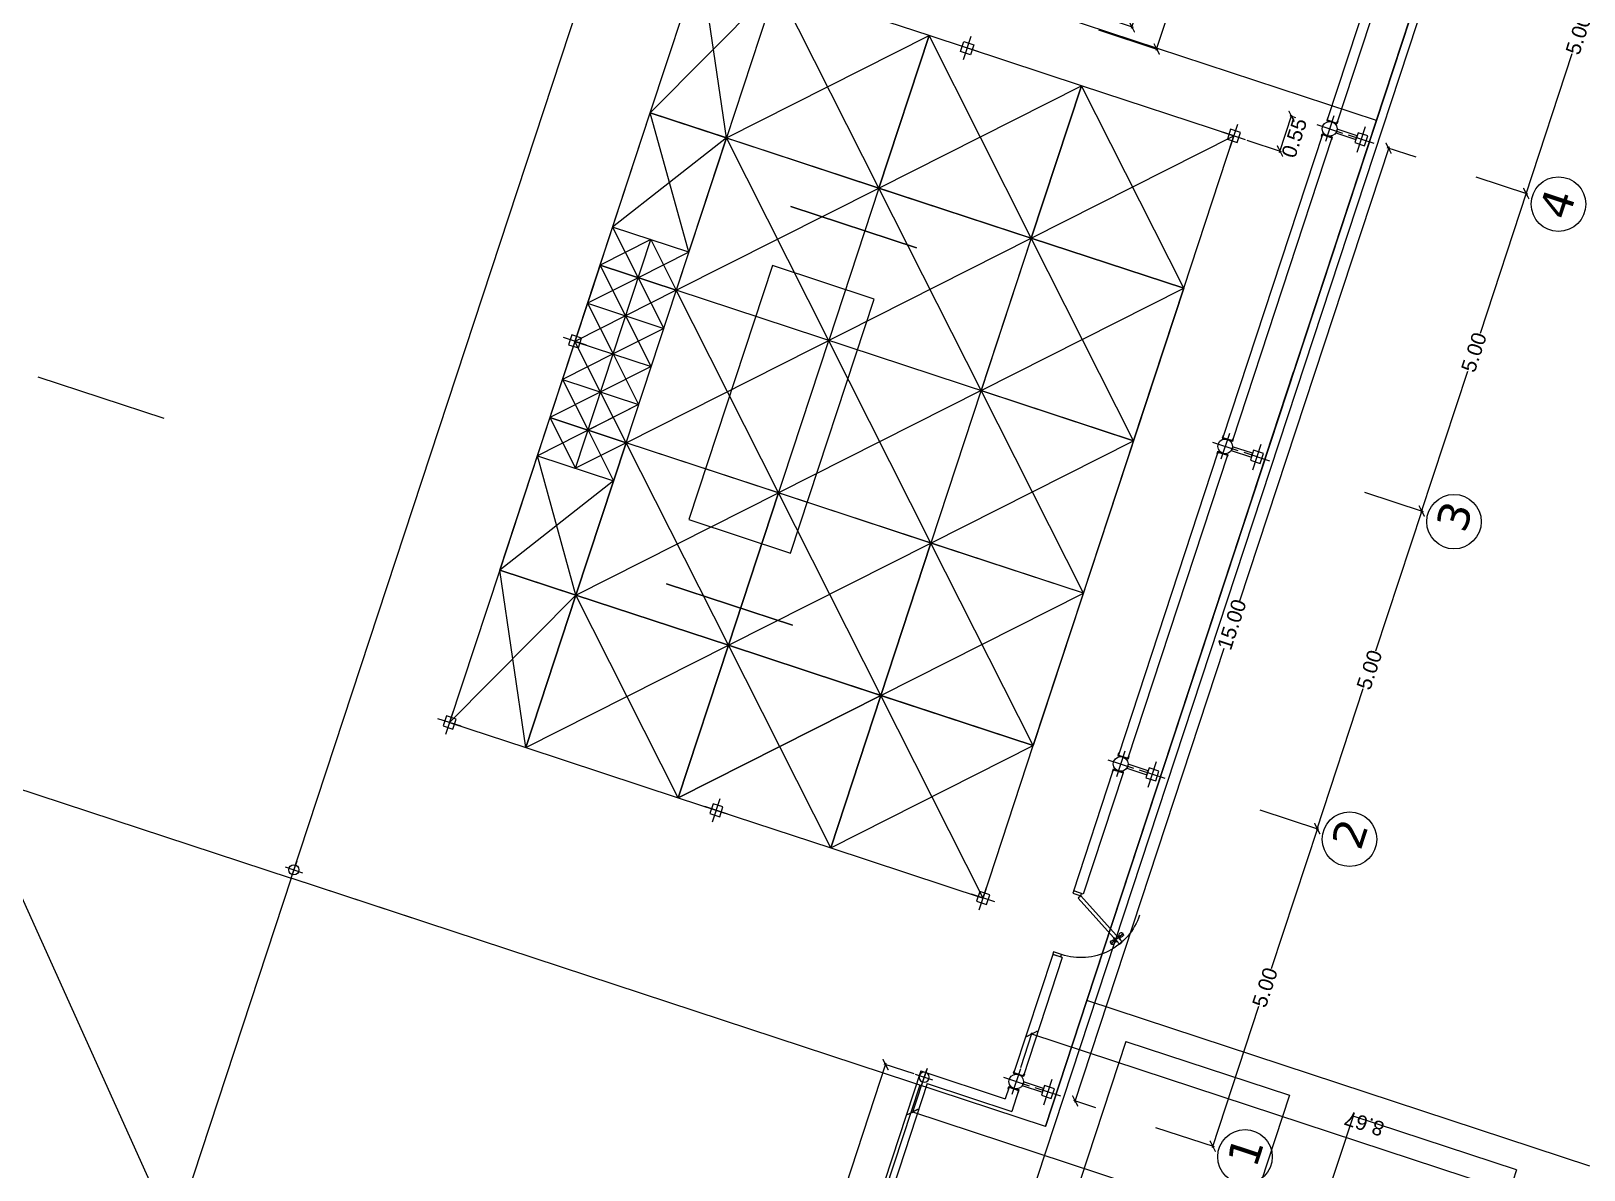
# Model space of a CAD drawing. Header units: metres. Extents: x 2 to 659295185, y -28 to 1124222152.
# Drawn here: x 654516.15 to 654539.37, y 1123394.4 to 1123411.43 of the extents above; entities that cross this region are included whole.
import ezdxf

# ---------------------------------------------------------------- set-up
doc = ezdxf.new("R2010")
doc.units = ezdxf.units.M
doc.header["$MEASUREMENT"] = 0
doc.linetypes.add('CENTER', pattern=[50.8, 31.75, -6.35, 6.35, -6.35])
doc.layers.get('0').update_dxf_attribs({"linetype": 'CONTINUOUS'})
for name, color, linetype in [('000PAREDES', 2, 'CONTINUOUS'), ('Acotado', 7, 'CONTINUOUS'), ('CURVAS', 2, 'CONTINUOUS'), ('Estructura', 1, 'CONTINUOUS'), ('PARED', 7, 'CONTINUOUS'), ('Textura', 8, 'CONTINUOUS'), ('TEXTURA PISO', 251, 'CONTINUOUS'), ('TUBO', 1, 'CONTINUOUS'), ('Vista 1', 4, 'CONTINUOUS'), ('vista4', 6, 'CONTINUOUS')]:
    doc.layers.add(name, color=color, linetype=linetype)
doc.layers.add('acera', color=32, linetype='CONTINUOUS', lineweight=20)
doc.layers.add('muebles', color=9, linetype='CONTINUOUS', lineweight=0)
doc.styles.add('FORMAT', font='swissl.ttf')
doc.styles.get("Standard").update_dxf_attribs({"font": 'tahoma.ttf'})
doc.dimstyles.new('1-100', dxfattribs={"dimtxt": 0.22, "dimasz": 0.13, "dimexe": 0.02, "dimexo": 0.02, "dimgap": 0.022, "dimtad": 0, "dimzin": 1, "dimdsep": 46, "dimtxsty": 'FORMAT', "dimblk": 'ARCHTICK', "dimcen": 0.02, "dimdle": 0.02, "dimazin": 0, "dimtfac": 1, "dimtofl": 0, "dimtmove": 2, "dimatfit": 3, "dimldrblk": 'ARCHTICK', "dimfxl": 1, "dimtolj": 1, "dimtzin": 1, "dimarcsym": 0})

# ---------------------------------------------------------------- blocks, each defined once
blk = doc.blocks.new('_ArchTick')
at = {"color": 0, "linetype": 'ByBlock', "const_width": 0.15}
blk.add_lwpolyline([(-0.5, -0.5), (0.5, 0.5)], dxfattribs=at)
blk = doc.blocks.new('*D2271')
at = {"layer": 'Acotado', "color": 0, "lineweight": -2, "transparency": 16777216}
for p, q in [((667567.363, 1123478.25), (667567.363, 1123477.435)), ((667572.363, 1123478.25), (667572.363, 1123477.435)), ((667567.343, 1123477.455), (667569.567, 1123477.455)), ((667572.383, 1123477.455), (667570.158, 1123477.455))]:
    blk.add_line(p, q, dxfattribs=at)
at = {"layer": 'Acotado', "color": 0, "lineweight": -2, "transparency": 16777216, "xscale": 0.13, "yscale": 0.13, "zscale": 0.13, "rotation": 180}
blk.add_blockref('_ArchTick', (667567.363, 1123477.455), dxfattribs=at)
at = {"layer": 'Acotado', "color": 0, "lineweight": -2, "transparency": 16777216, "xscale": 0.13, "yscale": 0.13, "zscale": 0.13}
blk.add_blockref('_ArchTick', (667572.363, 1123477.455), dxfattribs=at)
at = {"layer": 'Acotado', "color": 0, "transparency": 16777216, "insert": (667569.863, 1123477.455), "char_height": 0.22, "attachment_point": 5, "style": 'FORMAT'}
blk.add_mtext('\\A1;5.00', dxfattribs=at)
blk = doc.blocks.new('eco 220x220')
at = {"color": 8}
for p, q in [((-0.202, 0), (0.202, 0)), ((0, 0.202), (0, -0.202))]:
    blk.add_line(p, q, dxfattribs=at)
blk.add_circle((0, 0), 0.11)
blk = doc.blocks.new('*D2279')
at = {"layer": 'Acotado', "color": 0, "lineweight": -2, "transparency": 16777216}
for p, q in [((667562.363, 1123478.358), (667562.363, 1123477.435)), ((667567.363, 1123478.25), (667567.363, 1123477.435)), ((667562.343, 1123477.455), (667564.567, 1123477.455)), ((667567.383, 1123477.455), (667565.158, 1123477.455))]:
    blk.add_line(p, q, dxfattribs=at)
at = {"layer": 'Acotado', "color": 0, "lineweight": -2, "transparency": 16777216, "xscale": 0.13, "yscale": 0.13, "zscale": 0.13, "rotation": 180}
blk.add_blockref('_ArchTick', (667562.363, 1123477.455), dxfattribs=at)
at = {"layer": 'Acotado', "color": 0, "lineweight": -2, "transparency": 16777216, "xscale": 0.13, "yscale": 0.13, "zscale": 0.13}
blk.add_blockref('_ArchTick', (667567.363, 1123477.455), dxfattribs=at)
at = {"layer": 'Acotado', "color": 0, "transparency": 16777216, "insert": (667564.863, 1123477.455), "char_height": 0.22, "attachment_point": 5, "style": 'FORMAT'}
blk.add_mtext('\\A1;5.00', dxfattribs=at)
blk = doc.blocks.new('*D2280')
at = {"layer": 'Acotado', "color": 0, "lineweight": -2, "transparency": 16777216}
for p, q in [((667557.363, 1123478.358), (667557.363, 1123477.435)), ((667562.363, 1123478.358), (667562.363, 1123477.435)), ((667557.343, 1123477.455), (667559.567, 1123477.455)), ((667562.383, 1123477.455), (667560.158, 1123477.455))]:
    blk.add_line(p, q, dxfattribs=at)
at = {"layer": 'Acotado', "color": 0, "lineweight": -2, "transparency": 16777216, "xscale": 0.13, "yscale": 0.13, "zscale": 0.13, "rotation": 180}
blk.add_blockref('_ArchTick', (667557.363, 1123477.455), dxfattribs=at)
at = {"layer": 'Acotado', "color": 0, "lineweight": -2, "transparency": 16777216, "xscale": 0.13, "yscale": 0.13, "zscale": 0.13}
blk.add_blockref('_ArchTick', (667562.363, 1123477.455), dxfattribs=at)
at = {"layer": 'Acotado', "color": 0, "transparency": 16777216, "insert": (667559.863, 1123477.455), "char_height": 0.22, "attachment_point": 5, "style": 'FORMAT'}
blk.add_mtext('\\A1;5.00', dxfattribs=at)
blk = doc.blocks.new('*D2281')
at = {"layer": 'Acotado', "color": 0, "lineweight": -2, "transparency": 16777216}
for p, q in [((667552.363, 1123478.358), (667552.363, 1123477.435)), ((667557.363, 1123478.358), (667557.363, 1123477.435)), ((667552.343, 1123477.455), (667554.567, 1123477.455)), ((667557.383, 1123477.455), (667555.158, 1123477.455))]:
    blk.add_line(p, q, dxfattribs=at)
at = {"layer": 'Acotado', "color": 0, "lineweight": -2, "transparency": 16777216, "xscale": 0.13, "yscale": 0.13, "zscale": 0.13, "rotation": 180}
blk.add_blockref('_ArchTick', (667552.363, 1123477.455), dxfattribs=at)
at = {"layer": 'Acotado', "color": 0, "lineweight": -2, "transparency": 16777216, "xscale": 0.13, "yscale": 0.13, "zscale": 0.13}
blk.add_blockref('_ArchTick', (667557.363, 1123477.455), dxfattribs=at)
at = {"layer": 'Acotado', "color": 0, "transparency": 16777216, "insert": (667554.863, 1123477.455), "char_height": 0.22, "attachment_point": 5, "style": 'FORMAT'}
blk.add_mtext('\\A1;5.00', dxfattribs=at)
blk = doc.blocks.new('Col 155x155')
at = {"color": 8}
for p, q in [((0.202, 0), (-0.202, 0)), ((0, -0.202), (0, 0.202))]:
    blk.add_line(p, q, dxfattribs=at)
blk.add_lwpolyline([(-0.078, -0.078), (0.077, -0.078), (0.077, 0.077), (-0.078, 0.077)], close=True)
blk = doc.blocks.new('*D2295')
at = {"layer": 'Acotado', "color": 0, "lineweight": -2, "transparency": 16777216}
for p, q in [((667552.343, 1123479.622), (667559.494, 1123479.622)), ((667552.363, 1123479.297), (667552.363, 1123479.642)), ((667567.383, 1123479.622), (667560.231, 1123479.622)), ((667567.363, 1123479.188), (667567.363, 1123479.642))]:
    blk.add_line(p, q, dxfattribs=at)
at = {"layer": 'Acotado', "color": 0, "lineweight": -2, "transparency": 16777216, "xscale": 0.13, "yscale": 0.13, "zscale": 0.13, "rotation": 180}
blk.add_blockref('_ArchTick', (667552.363, 1123479.622), dxfattribs=at)
at = {"layer": 'Acotado', "color": 0, "lineweight": -2, "transparency": 16777216, "xscale": 0.13, "yscale": 0.13, "zscale": 0.13}
blk.add_blockref('_ArchTick', (667567.363, 1123479.622), dxfattribs=at)
at = {"layer": 'Acotado', "color": 0, "transparency": 16777216, "insert": (667559.863, 1123479.622), "char_height": 0.22, "attachment_point": 5, "style": 'FORMAT'}
blk.add_mtext('\\A1;15.00', dxfattribs=at)
blk = doc.blocks.new('155x155')
at = {"color": 8}
for p, q in [((-0.183, 0), (0.183, 0)), ((0, 0.183), (0, -0.183))]:
    blk.add_line(p, q, dxfattribs=at)
blk.add_lwpolyline([(-0.078, -0.078), (0.077, -0.078), (0.077, 0.077), (-0.078, 0.077)], close=True)
blk = doc.blocks.new('*D2306')
at = {"layer": 'Acotado', "color": 0, "lineweight": -2, "transparency": 16777216}
for p, q in [((667566.815, 1123481.675), (667566.815, 1123481.131)), ((667566.795, 1123481.151), (667567.383, 1123481.151)), ((667567.363, 1123481.082), (667567.363, 1123481.171))]:
    blk.add_line(p, q, dxfattribs=at)
at = {"layer": 'Acotado', "color": 0, "lineweight": -2, "transparency": 16777216, "xscale": 0.13, "yscale": 0.13, "zscale": 0.13, "rotation": 180}
blk.add_blockref('_ArchTick', (667566.815, 1123481.151), dxfattribs=at)
at = {"layer": 'Acotado', "color": 0, "lineweight": -2, "transparency": 16777216, "xscale": 0.13, "yscale": 0.13, "zscale": 0.13}
blk.add_blockref('_ArchTick', (667567.363, 1123481.151), dxfattribs=at)
at = {"layer": 'Acotado', "color": 0, "transparency": 16777216, "insert": (667567.069, 1123481.01), "char_height": 0.22, "attachment_point": 5, "style": 'FORMAT'}
blk.add_mtext('\\A1;0.55', dxfattribs=at)
blk = doc.blocks.new('detalle metalico')
at = {"layer": 'Estructura'}
for points in [[(665221.743, 1123542.564), (665221.743, 1123542.598), (665221.709, 1123542.598), (665221.709, 1123542.604), (665221.749, 1123542.604), (665221.749, 1123542.564), (665221.743, 1123542.564)], [(665221.743, 1123542.482), (665221.743, 1123542.448), (665221.709, 1123542.448), (665221.709, 1123542.442), (665221.749, 1123542.442), (665221.749, 1123542.482), (665221.743, 1123542.482)]]:
    blk.add_lwpolyline(points, dxfattribs=at)
blk.add_lwpolyline([(665221.743, 1123542.448), (665221.737, 1123542.448), (665221.737, 1123542.598), (665221.743, 1123542.598)], close=True, dxfattribs=at)
blk = doc.blocks.new('A$C3CBB7903')
for p, q in [((-3.695, 14.119), (-1.205, 14.776)), ((-1.205, 14.776), (1.853, 3.171)), ((-3.695, 14.119), (-0.638, 2.515)), ((-0.638, 2.515), (1.853, 3.171)), ((1.355, 2.118), (1.355, 3.04)), ((1.739, 2.283), (1.739, 3.142)), ((1.154, 2.319), (1.154, 2.988)), ((-0.141, 2.118), (-0.141, 2.646)), ((0.06, 2.319), (0.06, 2.699)), ((0.06, 2.648), (0.297, 2.648)), ((0.44, 2.556), (0.06, 2.556)), ((0.243, 2.556), (0.44, 2.556)), ((0.297, 2.648), (0.261, 2.648)), ((0.775, 2.556), (1.154, 2.556)), ((0.972, 2.556), (0.775, 2.556)), ((0.918, 2.648), (0.953, 2.648)), ((1.154, 2.648), (0.918, 2.648)), ((-0.524, 2.283), (-0.524, 2.545)), ((-0.655, 2.146), (-0.591, 2.21)), ((-0.655, 0.812), (-0.655, 2.146)), ((-0.591, 0.749), (-0.591, 2.21)), ((-0.591, 2.21), (-0.527, 2.21)), ((-0.527, 2.21), (-0.143, 2.21)), ((-0.141, 2.283), (-0.524, 2.283)), ((0.607, 2.118), (-0.524, 2.118)), ((-0.524, 0.656), (-0.524, 2.118)), ((0.607, 2.319), (0.06, 2.319)), ((0.607, 2.319), (1.154, 2.319)), ((0.607, 2.118), (1.739, 2.118)), ((1.355, 2.283), (1.739, 2.283)), ((1.741, 2.21), (1.358, 2.21)), ((1.739, 0.656), (1.739, 2.118)), ((1.806, 2.21), (1.741, 2.21)), ((1.869, 2.146), (1.806, 2.21)), ((1.806, 0.749), (1.806, 2.21)), ((1.869, 0.812), (1.869, 2.146)), ((-0.477, 1.866), (-0.461, 1.882)), ((-0.477, 1.439), (-0.477, 1.866)), ((-0.461, 1.882), (-0.406, 1.882)), ((-0.406, 1.882), (-0.39, 1.866)), ((-0.39, 1.866), (-0.39, 1.439)), ((-0.36, 2.027), (0.607, 2.027)), ((-0.36, 0.447), (-0.36, 2.027)), ((1.575, 2.027), (0.607, 2.027)), ((1.575, 0.447), (1.575, 2.027)), ((1.621, 1.882), (1.605, 1.866)), ((1.605, 1.866), (1.605, 1.439)), ((1.676, 1.882), (1.621, 1.882)), ((1.691, 1.866), (1.676, 1.882)), ((1.691, 1.439), (1.691, 1.866)), ((-0.461, 1.423), (-0.477, 1.439)), ((-0.406, 1.423), (-0.461, 1.423)), ((-0.39, 1.439), (-0.406, 1.423)), ((-0.031, 1.516), (0.607, 1.516)), ((-0.031, 1.436), (0.607, 1.436)), ((1.246, 1.516), (0.607, 1.516)), ((1.246, 1.436), (0.607, 1.436)), ((1.605, 1.439), (1.621, 1.423)), ((1.621, 1.423), (1.676, 1.423)), ((1.676, 1.423), (1.691, 1.439)), ((-0.36, 1.233), (-0.524, 1.233)), ((-0.465, 1.198), (-0.481, 1.182)), ((-0.481, 0.675), (-0.481, 1.182)), ((-0.465, 1.198), (-0.406, 1.198)), ((-0.39, 1.182), (-0.406, 1.198)), ((-0.39, 1.182), (-0.39, 0.761)), ((-0.031, 1.357), (0.607, 1.357)), ((-0.031, 1.278), (0.607, 1.278)), ((-0.031, 1.199), (0.607, 1.199)), ((1.246, 1.357), (0.607, 1.357)), ((1.246, 1.278), (0.607, 1.278)), ((1.246, 1.199), (0.607, 1.199)), ((1.575, 1.233), (1.739, 1.233)), ((1.605, 1.182), (1.621, 1.198)), ((1.605, 1.182), (1.605, 0.761)), ((1.68, 1.198), (1.621, 1.198)), ((1.68, 1.198), (1.696, 1.182)), ((1.696, 0.675), (1.696, 1.182)), ((-0.031, 1.12), (0.607, 1.12)), ((-0.031, 1.04), (0.607, 1.04)), ((-0.031, 0.961), (0.607, 0.961)), ((1.246, 1.12), (0.607, 1.12)), ((1.246, 1.04), (0.607, 1.04)), ((1.246, 0.961), (0.607, 0.961)), ((-0.655, 0.812), (-0.591, 0.749)), ((-0.527, 0.749), (-0.591, 0.749)), ((-0.577, 0.709), (-0.524, 0.709)), ((-0.577, 0.555), (-0.577, 0.709)), ((-0.498, 0.64), (-0.468, 0.701)), ((-0.468, 0.701), (-0.382, 0.767)), ((-0.464, 0.692), (-0.38, 0.751)), ((-0.39, 0.744), (-0.39, 0.643)), ((-0.379, 0.752), (-0.381, 0.767)), ((-0.031, 0.882), (0.607, 0.882)), ((-0.031, 0.803), (0.607, 0.803)), ((-0.031, 0.724), (0.607, 0.724)), ((1.246, 0.882), (0.607, 0.882)), ((1.246, 0.803), (0.607, 0.803)), ((1.246, 0.724), (0.607, 0.724)), ((1.594, 0.752), (1.596, 0.767)), ((1.679, 0.692), (1.595, 0.751)), ((1.683, 0.701), (1.597, 0.767)), ((1.605, 0.744), (1.605, 0.643)), ((1.712, 0.64), (1.683, 0.701)), ((1.792, 0.709), (1.739, 0.709)), ((1.741, 0.749), (1.806, 0.749)), ((1.792, 0.555), (1.792, 0.709)), ((1.869, 0.812), (1.806, 0.749)), ((-0.53, 0.64), (-0.593, 0.526)), ((-0.577, 0.456), (-0.577, 0.492)), ((-0.57, 0.521), (-0.561, 0.542)), ((-0.57, 0.52), (-0.564, 0.457)), ((-0.553, 0.536), (-0.561, 0.544)), ((-0.561, 0.518), (-0.553, 0.536)), ((-0.556, 0.5), (-0.561, 0.518)), ((-0.557, 0.463), (-0.557, 0.5)), ((-0.532, 0.496), (-0.459, 0.629)), ((-0.524, 0.427), (-0.524, 0.509)), ((-0.497, 0.64), (-0.491, 0.634)), ((-0.491, 0.633), (-0.464, 0.692)), ((-0.49, 0.447), (-0.39, 0.648)), ((-0.481, 0.525), (-0.481, 0.589)), ((-0.481, 0.525), (-0.467, 0.517)), ((-0.451, 0.525), (-0.467, 0.517)), ((-0.384, 0.547), (-0.39, 0.648)), ((-0.36, 0.53), (0.607, 0.53)), ((1.575, 0.53), (0.607, 0.53)), ((1.599, 0.547), (1.605, 0.648)), ((1.705, 0.447), (1.605, 0.648)), ((1.666, 0.525), (1.682, 0.517)), ((1.746, 0.496), (1.674, 0.629)), ((1.706, 0.633), (1.679, 0.692)), ((1.696, 0.525), (1.682, 0.517)), ((1.696, 0.525), (1.696, 0.589)), ((1.712, 0.64), (1.705, 0.634)), ((1.739, 0.427), (1.739, 0.509)), ((1.745, 0.64), (1.808, 0.526)), ((1.768, 0.536), (1.775, 0.544)), ((1.775, 0.518), (1.768, 0.536)), ((1.771, 0.5), (1.775, 0.518)), ((1.771, 0.463), (1.771, 0.5)), ((1.785, 0.521), (1.775, 0.542)), ((1.785, 0.52), (1.778, 0.457)), ((1.792, 0.456), (1.792, 0.492)), ((-0.671, 0.338), (-0.607, 0.402)), ((-0.671, 0.338), (-0.671, 0.063)), ((-0.524, 0.402), (-0.607, 0.402)), ((-0.563, 0.456), (-0.577, 0.456)), ((-0.564, 0.457), (-0.507, 0.4)), ((-0.507, 0.407), (-0.557, 0.463)), ((-0.524, 0.456), (-0.55, 0.456)), ((-0.524, 0.173), (-0.524, 0.418)), ((-0.506, 0.4), (-0.506, 0.407)), ((0.607, 0.329), (-0.241, 0.329)), ((0.607, 0.329), (1.456, 0.329)), ((1.721, 0.4), (1.721, 0.407)), ((1.722, 0.407), (1.771, 0.463)), ((1.778, 0.457), (1.722, 0.4)), ((1.739, 0.456), (1.764, 0.456)), ((1.739, 0.173), (1.739, 0.418)), ((1.739, 0.402), (1.822, 0.402)), ((1.777, 0.456), (1.792, 0.456)), ((1.885, 0.338), (1.822, 0.402)), ((1.885, 0.338), (1.885, 0.063)), ((-0.607, 0), (-0.671, 0.063)), ((0.607, 0), (-0.607, 0)), ((-0.461, 0.11), (-0.524, 0.173)), ((0.607, 0.11), (-0.461, 0.11)), ((0.607, 0.199), (-0.241, 0.199)), ((-0.188, 0.199), (-0.188, 0.144)), ((-0.188, 0.144), (0.075, 0.144)), ((-0.161, 0.144), (-0.151, 0.134)), ((-0.151, 0.134), (0.047, 0.134)), ((0.047, 0.134), (0.057, 0.144)), ((0.075, 0.144), (0.075, 0.199)), ((0.607, 0.199), (1.456, 0.199)), ((0.607, 0.11), (1.676, 0.11)), ((0.607, 0), (1.822, 0)), ((1.139, 0.144), (1.139, 0.199)), ((1.402, 0.144), (1.139, 0.144)), ((1.168, 0.134), (1.157, 0.144)), ((1.365, 0.134), (1.168, 0.134)), ((1.376, 0.144), (1.365, 0.134)), ((1.402, 0.199), (1.402, 0.144)), ((1.676, 0.11), (1.739, 0.173)), ((1.822, 0), (1.885, 0.063))]:
    blk.add_line(p, q)
for centre, radius, start, end in [((0.59, 3.003), 0.484, 272.0943, 355.5579), ((0.625, 3.003), 0.484, 212.839, 267.9057), ((-0.594, 1.799), 0.327, 44.2287, 77.695), ((1.809, 1.799), 0.327, 102.305, 135.7713), ((-0.557, 0.522), 0.0365, 173.8171, 254.0025), ((-0.557, 0.522), 0.0365, 270.0651, 313.8576), ((-0.494, 0.636), 0.0361, 68.4256, 175.0388), ((-0.494, 0.636), 0.0361, 313.745, 58.3959), ((-0.265, 0.547), 0.119, 180, 217.2027), ((1.48, 0.547), 0.119, 322.7973, 0), ((1.709, 0.636), 0.0361, 121.6041, 226.255), ((1.709, 0.636), 0.0361, 4.9612, 111.5744), ((1.771, 0.522), 0.0365, 226.1424, 269.9349), ((1.771, 0.522), 0.0365, 285.9975, 6.1829), ((-0.241, 0.447), 0.249, 180, 270), ((-0.241, 0.447), 0.119, 180, 270), ((1.456, 0.447), 0.249, 270, 0), ((1.456, 0.447), 0.119, 270, 0)]:
    blk.add_arc(centre, radius, start, end)
blk = doc.blocks.new('*D2312')
at = {"layer": 'Acotado', "color": 0, "lineweight": -2, "transparency": 16777216}
for p, q in [((667552.585, 1123480.55), (667553.133, 1123480.55)), ((667553.113, 1123480.57), (667553.113, 1123471.858)), ((667552.215, 1123471.878), (667553.133, 1123471.878))]:
    blk.add_line(p, q, dxfattribs=at)
at = {"layer": 'Acotado', "color": 0, "lineweight": -2, "transparency": 16777216, "xscale": 0.13, "yscale": 0.13, "zscale": 0.13}
for p, rotation in [((667553.113, 1123480.55), 90), ((667553.113, 1123471.878), 270)]:
    blk.add_blockref('_ArchTick', p, dxfattribs=dict(at, rotation=rotation))
at = {"layer": 'Acotado', "color": 0, "transparency": 16777216, "insert": (667553.394, 1123475.407), "char_height": 0.22, "attachment_point": 5, "rotation": 90, "style": 'FORMAT'}
blk.add_mtext('\\A1;8.67', dxfattribs=at)
blk = doc.blocks.new('*D2313')
at = {"layer": 'Acotado', "color": 0, "lineweight": -2, "transparency": 16777216}
for p, q in [((667552.111, 1123481.878), (667551.427, 1123481.878)), ((667551.447, 1123481.898), (667551.447, 1123477.246)), ((667551.447, 1123471.858), (667551.447, 1123476.509)), ((667552.111, 1123471.878), (667551.427, 1123471.878))]:
    blk.add_line(p, q, dxfattribs=at)
at = {"layer": 'Acotado', "color": 0, "lineweight": -2, "transparency": 16777216, "xscale": 0.13, "yscale": 0.13, "zscale": 0.13}
for p, rotation in [((667551.447, 1123481.878), 90), ((667551.447, 1123471.878), 270)]:
    blk.add_blockref('_ArchTick', p, dxfattribs=dict(at, rotation=rotation))
at = {"layer": 'Acotado', "color": 0, "transparency": 16777216, "insert": (667551.447, 1123476.878), "char_height": 0.22, "attachment_point": 5, "rotation": 90, "style": 'FORMAT'}
blk.add_mtext('\\A1;10.00', dxfattribs=at)
blk = doc.blocks.new('*D2314')
at = {"layer": 'Acotado', "color": 0, "lineweight": -2, "transparency": 16777216}
for p, q in [((667567.688, 1123484.298), (667567.688, 1123483.36)), ((667569.688, 1123484.298), (667569.688, 1123483.36)), ((667567.668, 1123483.38), (667568.392, 1123483.38)), ((667569.708, 1123483.38), (667568.984, 1123483.38))]:
    blk.add_line(p, q, dxfattribs=at)
at = {"layer": 'Acotado', "color": 0, "lineweight": -2, "transparency": 16777216, "xscale": 0.13, "yscale": 0.13, "zscale": 0.13, "rotation": 180}
blk.add_blockref('_ArchTick', (667567.688, 1123483.38), dxfattribs=at)
at = {"layer": 'Acotado', "color": 0, "lineweight": -2, "transparency": 16777216, "xscale": 0.13, "yscale": 0.13, "zscale": 0.13}
blk.add_blockref('_ArchTick', (667569.688, 1123483.38), dxfattribs=at)
at = {"layer": 'Acotado', "color": 0, "transparency": 16777216, "insert": (667568.688, 1123483.38), "char_height": 0.22, "attachment_point": 5, "style": 'FORMAT'}
blk.add_mtext('\\A1;2.00', dxfattribs=at)
blk = doc.blocks.new('*D2315')
at = {"layer": 'Acotado', "color": 0, "lineweight": -2, "transparency": 16777216}
for p, q in [((667567.888, 1123484.498), (667567.888, 1123483.817)), ((667569.488, 1123484.498), (667569.488, 1123483.817)), ((667567.868, 1123483.837), (667568.401, 1123483.837)), ((667569.508, 1123483.837), (667568.975, 1123483.837))]:
    blk.add_line(p, q, dxfattribs=at)
at = {"layer": 'Acotado', "color": 0, "lineweight": -2, "transparency": 16777216, "xscale": 0.13, "yscale": 0.13, "zscale": 0.13, "rotation": 180}
blk.add_blockref('_ArchTick', (667567.888, 1123483.837), dxfattribs=at)
at = {"layer": 'Acotado', "color": 0, "lineweight": -2, "transparency": 16777216, "xscale": 0.13, "yscale": 0.13, "zscale": 0.13}
blk.add_blockref('_ArchTick', (667569.488, 1123483.837), dxfattribs=at)
at = {"layer": 'Acotado', "color": 0, "transparency": 16777216, "insert": (667568.688, 1123483.837), "char_height": 0.22, "attachment_point": 5, "style": 'FORMAT'}
blk.add_mtext('\\A1;1.60', dxfattribs=at)
blk = doc.blocks.new('*D2318')
at = {"layer": 'Acotado', "color": 0, "lineweight": -2, "transparency": 16777216}
for p, q in [((667531.973, 1123482.485), (667541.615, 1123482.485)), ((667531.993, 1123482.036), (667531.993, 1123482.505)), ((667552.013, 1123482.485), (667542.371, 1123482.485)), ((667551.993, 1123482.036), (667551.993, 1123482.505))]:
    blk.add_line(p, q, dxfattribs=at)
at = {"layer": 'Acotado', "color": 0, "lineweight": -2, "transparency": 16777216, "xscale": 0.13, "yscale": 0.13, "zscale": 0.13, "rotation": 180}
blk.add_blockref('_ArchTick', (667531.993, 1123482.485), dxfattribs=at)
at = {"layer": 'Acotado', "color": 0, "lineweight": -2, "transparency": 16777216, "xscale": 0.13, "yscale": 0.13, "zscale": 0.13}
blk.add_blockref('_ArchTick', (667551.993, 1123482.485), dxfattribs=at)
at = {"layer": 'Acotado', "color": 0, "transparency": 16777216, "insert": (667541.993, 1123482.485), "char_height": 0.22, "attachment_point": 5, "style": 'FORMAT'}
blk.add_mtext('\\A1;20.00', dxfattribs=at)
blk = doc.blocks.new('p-80')
at = {"color": 8, "linetype": 'CENTER', "ltscale": 0.0005}
for p, q in [((-0.382, 0.671), (-0.498, 0.604)), ((-0.38, 0.672), (-0.264, 0.739))]:
    blk.add_line(p, q, dxfattribs=at)
at = {"color": 8}
for p, q in [((-0.457, 0.627), (-0.465, 0.637)), ((-0.464, 0.627), (-0.46, 0.631)), ((-0.464, 0.627), (-0.46, 0.621)), ((-0.463, 0.649), (-0.453, 0.658)), ((-0.46, 0.621), (-0.455, 0.622)), ((-0.453, 0.616), (-0.457, 0.627)), ((-0.449, 0.66), (-0.437, 0.664)), ((-0.441, 0.611), (-0.429, 0.615)), ((-0.415, 0.666), (-0.426, 0.66)), ((-0.414, 0.638), (-0.426, 0.659)), ((-0.425, 0.617), (-0.415, 0.626)), ((-0.415, 0.692), (-0.421, 0.688)), ((-0.421, 0.688), (-0.415, 0.666)), ((-0.38, 0.631), (-0.415, 0.692)), ((-0.402, 0.644), (-0.415, 0.666)), ((-0.402, 0.644), (-0.413, 0.638)), ((-0.386, 0.628), (-0.402, 0.644)), ((-0.38, 0.631), (-0.386, 0.628)), ((-0.381, 0.712), (-0.376, 0.715)), ((-0.346, 0.651), (-0.381, 0.712)), ((-0.376, 0.715), (-0.359, 0.698)), ((-0.359, 0.698), (-0.348, 0.705)), ((-0.347, 0.676), (-0.359, 0.698)), ((-0.336, 0.683), (-0.348, 0.704)), ((-0.347, 0.676), (-0.335, 0.683)), ((-0.341, 0.654), (-0.347, 0.676)), ((-0.336, 0.725), (-0.346, 0.716)), ((-0.346, 0.651), (-0.341, 0.654)), ((-0.32, 0.731), (-0.333, 0.727)), ((-0.312, 0.683), (-0.324, 0.679)), ((-0.304, 0.715), (-0.309, 0.727)), ((-0.299, 0.693), (-0.308, 0.685)), ((-0.301, 0.722), (-0.306, 0.72)), ((-0.297, 0.706), (-0.304, 0.715)), ((-0.301, 0.722), (-0.297, 0.715)), ((-0.297, 0.715), (-0.301, 0.711))]:
    blk.add_line(p, q, dxfattribs=at)
for points in [[(-0.03, 0.1), (-0.065, 0.08), (-0.433, 0.722), (-0.398, 0.742)], [(-0.77, 0), (-0.8, 0), (-0.8, 0.1), (-0.77, 0.1)], [(0, 0), (-0.03, 0), (-0.03, 0.1), (0, 0.1)]]:
    blk.add_lwpolyline(points, close=True)
for centre, radius, start, end in [((-0.03, 0.1), 0.74, 90, 180), ((-0.456, 0.642), 0.01, 132.5288, 210), ((-0.446, 0.65), 0.01, 107.4712, 132.5288), ((-0.444, 0.621), 0.01, 210, 287.4712), ((-0.434, 0.654), 0.01, 30, 107.4712), ((-0.432, 0.625), 0.01, 287.4712, 312.5288), ((-0.422, 0.633), 0.01, 312.5288, 30), ((-0.339, 0.709), 0.01, 132.5288, 210), ((-0.33, 0.718), 0.01, 107.4712, 132.5288), ((-0.327, 0.688), 0.01, 210, 287.4712), ((-0.317, 0.722), 0.01, 30, 107.4712), ((-0.315, 0.692), 0.01, 287.4712, 312.5288), ((-0.305, 0.701), 0.01, 312.5288, 30)]:
    blk.add_arc(centre, radius, start, end, dxfattribs=at)
blk = doc.blocks.new('A$C562C02F1')
at = {"layer": 'Acotado', "color": 1}
for centre in [(-15, -26.105), (-10, -26.105), (-5, -26.105), (0, -26.105)]:
    blk.add_circle(centre, 0.408, dxfattribs=at)
at = {"layer": 'PARED'}
for p, q in [((-8.348, -12.774), (-8.348, -13.974)), ((-7.748, -12.774), (-7.748, -13.974)), ((-5.348, -12.774), (-7.748, -12.774)), ((-7.748, -12.774), (-7.748, -13.974)), ((-7.148, -12.774), (-7.148, -13.974)), ((-6.548, -12.774), (-6.548, -13.974)), ((-5.948, -12.774), (-5.948, -13.974)), ((-5.348, -13.974), (-5.348, -12.774)), ((-5.348, -12.774), (-5.348, -13.974)), ((-4.748, -13.974), (-4.748, -12.774)), ((-8.348, -13.374), (-4.748, -13.374)), ((-10.148, -21.174), (-10.148, -13.974)), ((-5.348, -21.174), (-5.348, -13.974)), ((-10.148, -16.374), (-5.348, -16.374)), ((-2.948, -16.374), (-5.348, -16.374)), ((-2.948, -18.774), (-7.748, -18.774)), ((-15.295, -21.099), (-35.36, -21.099)), ((-15.295, -21.099), (-15.295, -22.427)), ((-15.445, -21.249), (-35.51, -21.249)), ((-15.445, -21.249), (-15.445, -22.577)), ((-7.748, -21.174), (-2.948, -21.174)), ((-15.116, -22.427), (-15.295, -22.427)), ((-13.022, -22.427), (-14.884, -22.427)), ((-13.023, -22.577), (-13.022, -22.427)), ((-12.023, -22.577), (-12.022, -22.427)), ((-12.022, -22.427), (-10.144, -22.427)), ((-5.116, -22.427), (-9.884, -22.427)), ((-0.116, -22.427), (-4.884, -22.427)), ((4.85, -22.427), (0.116, -22.427)), ((-15.116, -22.577), (-15.445, -22.577)), ((-13.023, -22.577), (-14.884, -22.577)), ((-10.116, -22.577), (-12.023, -22.577)), ((-5.116, -22.577), (-9.884, -22.577)), ((-0.116, -22.577), (-4.884, -22.577)), ((4.85, -22.577), (0.116, -22.577))]:
    blk.add_line(p, q, dxfattribs=at)
for points in [[(-10.148, -13.974), (-10.148, -12.774), (-12.548, -12.774), (-12.548, -13.974)], [(-7.748, -13.974), (-7.748, -12.774), (-10.148, -12.774), (-10.148, -13.974)], [(-5.348, -13.974), (-5.348, -12.774), (-2.948, -12.774), (-2.948, -13.974)], [(-2.948, -13.974), (-2.948, -12.774), (-0.548, -12.774), (-0.548, -13.974)], [(-10.148, -16.374), (-10.148, -13.974), (-12.548, -13.974), (-12.548, -16.374)], [(-7.748, -16.374), (-7.748, -13.974), (-10.148, -13.974), (-10.148, -16.374)], [(-0.548, -16.374), (-0.548, -13.974), (-2.948, -13.974), (-2.948, -16.374)], [(-10.148, -18.774), (-10.148, -16.374), (-12.548, -16.374), (-12.548, -18.774)], [(-7.748, -18.774), (-7.748, -16.374), (-10.148, -16.374), (-10.148, -18.774)], [(-0.548, -18.774), (-0.548, -16.374), (-2.948, -16.374), (-2.948, -18.774)], [(-10.148, -21.174), (-10.148, -18.774), (-12.548, -18.774), (-12.548, -21.174)], [(-7.748, -21.174), (-7.748, -18.774), (-10.148, -18.774), (-10.148, -21.174)], [(-2.948, -21.174), (-2.948, -18.774), (-5.348, -18.774), (-5.348, -21.174)], [(-0.548, -21.174), (-0.548, -18.774), (-2.948, -18.774), (-2.948, -21.174)]]:
    blk.add_lwpolyline(points, close=True, dxfattribs=at)
blk.add_lwpolyline([(-7.748, -21.174), (-7.748, -13.974), (-2.948, -13.974), (-2.948, -21.174)], dxfattribs=at)
for points in [[(-15.03, -22.608), (-15.03, -22.924), (-14.97, -22.924), (-14.97, -22.608, -0.138998), (-15.03, -22.608)], [(-10.03, -22.608), (-10.03, -22.924), (-9.97, -22.924), (-9.97, -22.608, -0.138998), (-10.03, -22.608)], [(-5.03, -22.608), (-5.03, -22.924), (-4.97, -22.924), (-4.97, -22.608, -0.138998), (-5.03, -22.608)], [(-0.03, -22.608), (-0.03, -22.924), (0.03, -22.924), (0.03, -22.608, -0.138998), (-0.03, -22.608)]]:
    blk.add_lwpolyline(points, format="xyb", close=True, dxfattribs=at)
at = {"layer": 'Textura'}
for p, q in [((-10.148, -13.974), (-12.548, -12.774)), ((-12.548, -13.974), (-10.148, -12.774)), ((-8.348, -13.974), (-10.148, -12.774)), ((-10.148, -13.974), (-8.348, -12.774)), ((-7.748, -12.774), (-8.348, -13.374)), ((-7.148, -13.974), (-8.348, -12.774)), ((-6.548, -13.974), (-7.748, -12.774)), ((-7.748, -13.974), (-6.548, -12.774)), ((-7.148, -12.774), (-7.748, -13.374)), ((-6.548, -13.374), (-7.148, -12.774)), ((-5.348, -13.974), (-6.548, -12.774)), ((-6.548, -13.974), (-5.348, -12.774)), ((-5.948, -12.774), (-6.548, -13.374)), ((-5.348, -13.374), (-5.948, -12.774)), ((-4.748, -13.374), (-5.348, -12.774)), ((-4.748, -12.774), (-5.348, -13.374)), ((-4.748, -13.974), (-2.948, -12.774)), ((-2.948, -13.974), (-4.748, -12.774)), ((-2.948, -13.974), (-0.548, -12.774)), ((-0.548, -13.974), (-2.948, -12.774)), ((-7.748, -13.974), (-8.348, -13.374)), ((-7.748, -13.374), (-8.348, -13.974)), ((-7.148, -13.974), (-7.748, -13.374)), ((-6.548, -13.374), (-7.148, -13.974)), ((-5.948, -13.974), (-6.548, -13.374)), ((-5.348, -13.374), (-5.948, -13.974)), ((-4.748, -13.374), (-5.348, -13.974)), ((-4.748, -13.974), (-5.348, -13.374)), ((-12.548, -16.374), (-10.148, -13.974)), ((-12.548, -16.374), (-10.148, -13.974)), ((-12.548, -13.974), (-10.148, -16.374)), ((-10.148, -16.374), (-7.748, -13.974)), ((-10.148, -13.974), (-7.748, -16.374)), ((-7.748, -18.774), (-2.948, -13.974)), ((-7.748, -13.974), (-2.948, -18.774)), ((-7.748, -16.374), (-5.348, -13.974)), ((-5.348, -13.974), (-2.948, -16.374)), ((-2.948, -16.374), (-0.548, -13.974)), ((-2.948, -13.974), (-0.548, -16.374)), ((-12.548, -18.774), (-10.148, -16.374)), ((-10.148, -18.774), (-12.548, -16.374)), ((-12.548, -16.374), (-10.148, -18.774)), ((-10.148, -18.774), (-7.748, -16.374)), ((-10.148, -16.374), (-7.748, -18.774)), ((-5.348, -18.774), (-7.748, -16.374)), ((-5.348, -18.774), (-2.948, -16.374)), ((-2.948, -18.774), (-0.548, -16.374)), ((-2.948, -16.374), (-0.548, -18.774)), ((-12.548, -21.174), (-10.148, -18.774)), ((-12.548, -18.774), (-10.148, -21.174)), ((-12.548, -21.174), (-10.148, -18.774)), ((-12.548, -18.774), (-10.148, -21.174)), ((-10.148, -21.174), (-7.748, -18.774)), ((-10.148, -18.774), (-7.748, -21.174)), ((-7.748, -21.174), (-5.348, -18.774)), ((-7.748, -18.774), (-5.348, -21.174)), ((-5.348, -21.174), (-2.948, -18.774)), ((-5.348, -18.774), (-2.948, -21.174)), ((-2.948, -21.174), (-0.548, -18.774)), ((-2.948, -18.774), (-0.548, -21.174))]:
    blk.add_line(p, q, dxfattribs=at)
at = {"layer": 'TUBO'}
blk.add_lwpolyline([(-4.548, -16.824), (-4.548, -15.224), (-8.548, -15.224), (-8.548, -16.824)], close=True, dxfattribs=at)
at = {"layer": 'Vista 1'}
blk.add_line((42, -23.249), (-36.51, -23.249), dxfattribs=at)
at = {"layer": 'vista4'}
blk.add_lwpolyline([(-10.148, -21.174), (-10.148, -12.774), (-2.948, -12.774), (-2.948, -21.174)], close=True, dxfattribs=at)
at = {"xscale": -1, "rotation": 180}
for p in [(-665236.853, 1123520.021), (-665231.853, 1123520.021), (-665226.853, 1123520.021), (-665221.853, 1123520.021)]:
    blk.add_blockref('detalle metalico', p, dxfattribs=at)
at = {"rotation": 180}
for p in [(665206.853, 1123520.021), (665211.853, 1123520.021), (665216.853, 1123520.021), (665221.853, 1123520.021)]:
    blk.add_blockref('detalle metalico', p, dxfattribs=at)
at = {"layer": 'Estructura', "yscale": 0.6818181818181818, "zscale": 0.6818181818181818, "rotation": 270}
for p, xscale in [((-15.37, -11.249), 0.6818181818181818), ((-15.37, -21.174), -0.6818181818181818)]:
    blk.add_blockref('eco 220x220', p, dxfattribs=dict(at, xscale=xscale))
at = {"layer": 'Estructura'}
for name, p, rotation in [('155x155', (-12.548, -12.774), 89.99999999999999), ('155x155', (-6.548, -12.774), 89.99999999999999), ('155x155', (-12.548, -16.974), 89.99999999999999), ('155x155', (-12.548, -21.174), 89.99999999999999), ('155x155', (-0.548, -21.174), 89.99999999999999), ('eco 220x220', (-15, -22.502), 270), ('eco 220x220', (-10, -22.502), 270), ('eco 220x220', (-5, -22.502), 270), ('eco 220x220', (0, -22.502), 270), ('Col 155x155', (-15, -23.002), 270), ('Col 155x155', (-10, -23.002), 270), ('Col 155x155', (-5, -23.002), 270), ('Col 155x155', (0, -23.002), 270)]:
    blk.add_blockref(name, p, dxfattribs=dict(at, rotation=rotation))
at = {"layer": 'Estructura', "xscale": -1, "rotation": 270}
blk.add_blockref('155x155', (-0.548, -16.974), dxfattribs=at)
at = {"layer": 'muebles', "xscale": -1.25, "yscale": 1.25, "zscale": 1.25, "rotation": 179.9693329038265}
blk.add_blockref('p-80', (-12.022, -22.427), dxfattribs=at)
at = {"layer": 'Textura', "extrusion": (1.45925e-23, 1.98595e-08, 1), "rotation": 255.2404454788685}
blk.add_blockref('A$C3CBB7903', (-28.512, -23.85, 0), dxfattribs=at)
at = {"layer": 'Textura', "extrusion": (-4.01613e-29, -1.98595e-08, 1), "xscale": -1, "rotation": 284.7595545211313}
blk.add_blockref('A$C3CBB7903', (-28.512, -30.048, 0), dxfattribs=at)
at = {"layer": 'Acotado', "char_height": 0.46828, "width": 1.67642, "attachment_point": 1}
for s, insert in [('{\\fVerdana|b0|i0|c0|p34;1}', (-15.125, -25.849)), ('{\\fVerdana|b0|i0|c0|p34;2}', (-10.125, -25.849)), ('{\\fVerdana|b0|i0|c0|p34;3}', (-5.125, -25.849)), ('{\\fVerdana|b0|i0|c0|p34;4}', (-0.206, -25.849))]:
    blk.add_mtext(s, dxfattribs=dict(at, insert=insert))
at = {"layer": 'Acotado'}
for base, p1, p2, angle, picture, middle in [((0.525, -19.215), (2.125, -18.534), (0.525, -18.534), 180, '*D2315', (1.325, -19.215)), ((0.325, -19.672), (2.325, -18.734), (0.325, -18.734), 180, '*D2314', (1.325, -19.672)), ((-35.37, -20.567), (-15.37, -21.036), (-35.37, -21.036), 180, '*D2318', (-25.37, -20.567)), ((-15.916, -31.174), (-15.232, -21.174), (-15.232, -31.174), 90, '*D2313', (-15.916, -26.174))]:
    dim = blk.add_linear_dim(base=base, p1=p1, p2=p2, angle=angle, dimstyle='1-100', dxfattribs=at)
    dim.commit()
    dim.dimension.update_dxf_attribs({"geometry": picture, "text_midpoint": middle, "insert": (-667567.363, -1123503.052)})
for base, p1, p2, angle, picture, middle in [((0, -21.901), (-0.548, -21.357), (0, -21.989), 180, '*D2306', (-0.293, -22.041)), ((-14.25, -31.174), (-14.798, -22.502), (-15.168, -31.174), 90, '*D2312', (-13.969, -27.644))]:
    dim = blk.add_linear_dim(base=base, p1=p1, p2=p2, angle=angle, dimstyle='1-100', dxfattribs=at)
    dim.commit()
    dim.dimension.update_dxf_attribs({"geometry": picture, "text_midpoint": middle, "dimtype": 128, "insert": (-667567.363, -1123503.052)})
for base, p1, p2, picture, middle in [((-15, -23.429), (0, -23.884), (-15, -23.775), '*D2295', (-7.5, -23.429)), ((-15, -25.597), (-10, -24.673), (-15, -24.673), '*D2281', (-12.5, -25.597)), ((-10, -25.597), (-5, -24.673), (-10, -24.673), '*D2280', (-7.5, -25.597)), ((-5, -25.597), (0, -24.782), (-5, -24.673), '*D2279', (-2.5, -25.597)), ((5, -25.597), (0, -24.782), (5, -24.782), '*D2271', (2.5, -25.597))]:
    dim = blk.add_linear_dim(base=base, p1=p1, p2=p2, dimstyle='1-100', dxfattribs=at)
    dim.commit()
    dim.dimension.update_dxf_attribs({"geometry": picture, "text_midpoint": middle, "insert": (-667567.363, -1123503.052)})

msp = doc.modelspace()

# ---------------------------------------------------------------- linework, layer by layer
at = {"layer": '000PAREDES', "flags": 128}
msp.add_lwpolyline([(654541.8356, 1123427.0152), (654531.936, 1123396.9272)], dxfattribs=at)
at = {"layer": 'acera', "flags": 128}
msp.add_lwpolyline([(654531.936, 1123396.9272), (654544.9293, 1123436.4177)], dxfattribs=at)
at = {"layer": 'CURVAS', "lineweight": 0}
msp.add_lwpolyline([(654523, 1123230), (654349, 1123277), (654543, 1123924), (654601, 1123889), (654601, 1123826), (654687, 1123450), (654509, 1123414), (654592, 1123230), (654523, 1123230)], dxfattribs=at)
at = {"layer": 'PARED', "flags": 128}
for points in [[(654520.0342, 1123398.7591), (654524.9841, 1123413.8031)], [(654536.2671, 1123410.0907), (654524.9841, 1123413.8031)], [(654531.3172, 1123395.0467), (654536.2671, 1123410.0907)], [(654531.3172, 1123395.0467), (654536.2671, 1123410.0907)], [(654531.3172, 1123395.0467), (654520.0342, 1123398.7591)]]:
    msp.add_lwpolyline(points, dxfattribs=at)
at = {"layer": 'TEXTURA PISO', "flags": 128}
for points in [[(654529.3881, 1123408.1859), (654527.5076, 1123408.8047), (654529.3881, 1123408.1859)], [(654534.4109, 1123404.4492), (654535.0296, 1123406.3297)], [(654534.4109, 1123404.4492), (654535.0296, 1123406.3297)], [(654527.5319, 1123402.5444), (654525.6514, 1123403.1632), (654527.5319, 1123402.5444)]]:
    msp.add_lwpolyline(points, close=True, dxfattribs=at)
for points in [[(654516.2489, 1123406.2568), (654518.1294, 1123405.6381)], [(654531.3172, 1123395.0467), (654531.936, 1123396.9272)], [(654531.936, 1123396.9272), (654531.3172, 1123395.0467)]]:
    msp.add_lwpolyline(points, dxfattribs=at)
at = {"layer": 'Vista 1', "flags": 128}
for points in [[(654536.2671, 1123410.0907), (654549.2885, 1123449.6667)], [(654549.2885, 1123449.6667), (654536.2671, 1123410.0907)], [(654508.6658, 1123402.4996), (654520.0342, 1123398.7591)], [(654520.0342, 1123398.7591), (654513.8188, 1123379.8687)], [(654521.9147, 1123398.1404), (654520.0342, 1123398.7591)], [(654539.458, 1123394.4523), (654531.936, 1123396.9272)], [(654539.458, 1123394.4523), (654531.936, 1123396.9272)], [(654529.4367, 1123395.6655), (654523.2213, 1123376.775)]]:
    msp.add_lwpolyline(points, dxfattribs=at)

# ---------------------------------------------------------------- block references
at = {"color": 5, "extrusion": (0, 0, -1), "xscale": -1, "rotation": 288.2124472151277}
msp.add_blockref('A$C562C02F1', (-654514.1933, 1123416.9989), dxfattribs=at)

doc.saveas('drawing.dxf')
